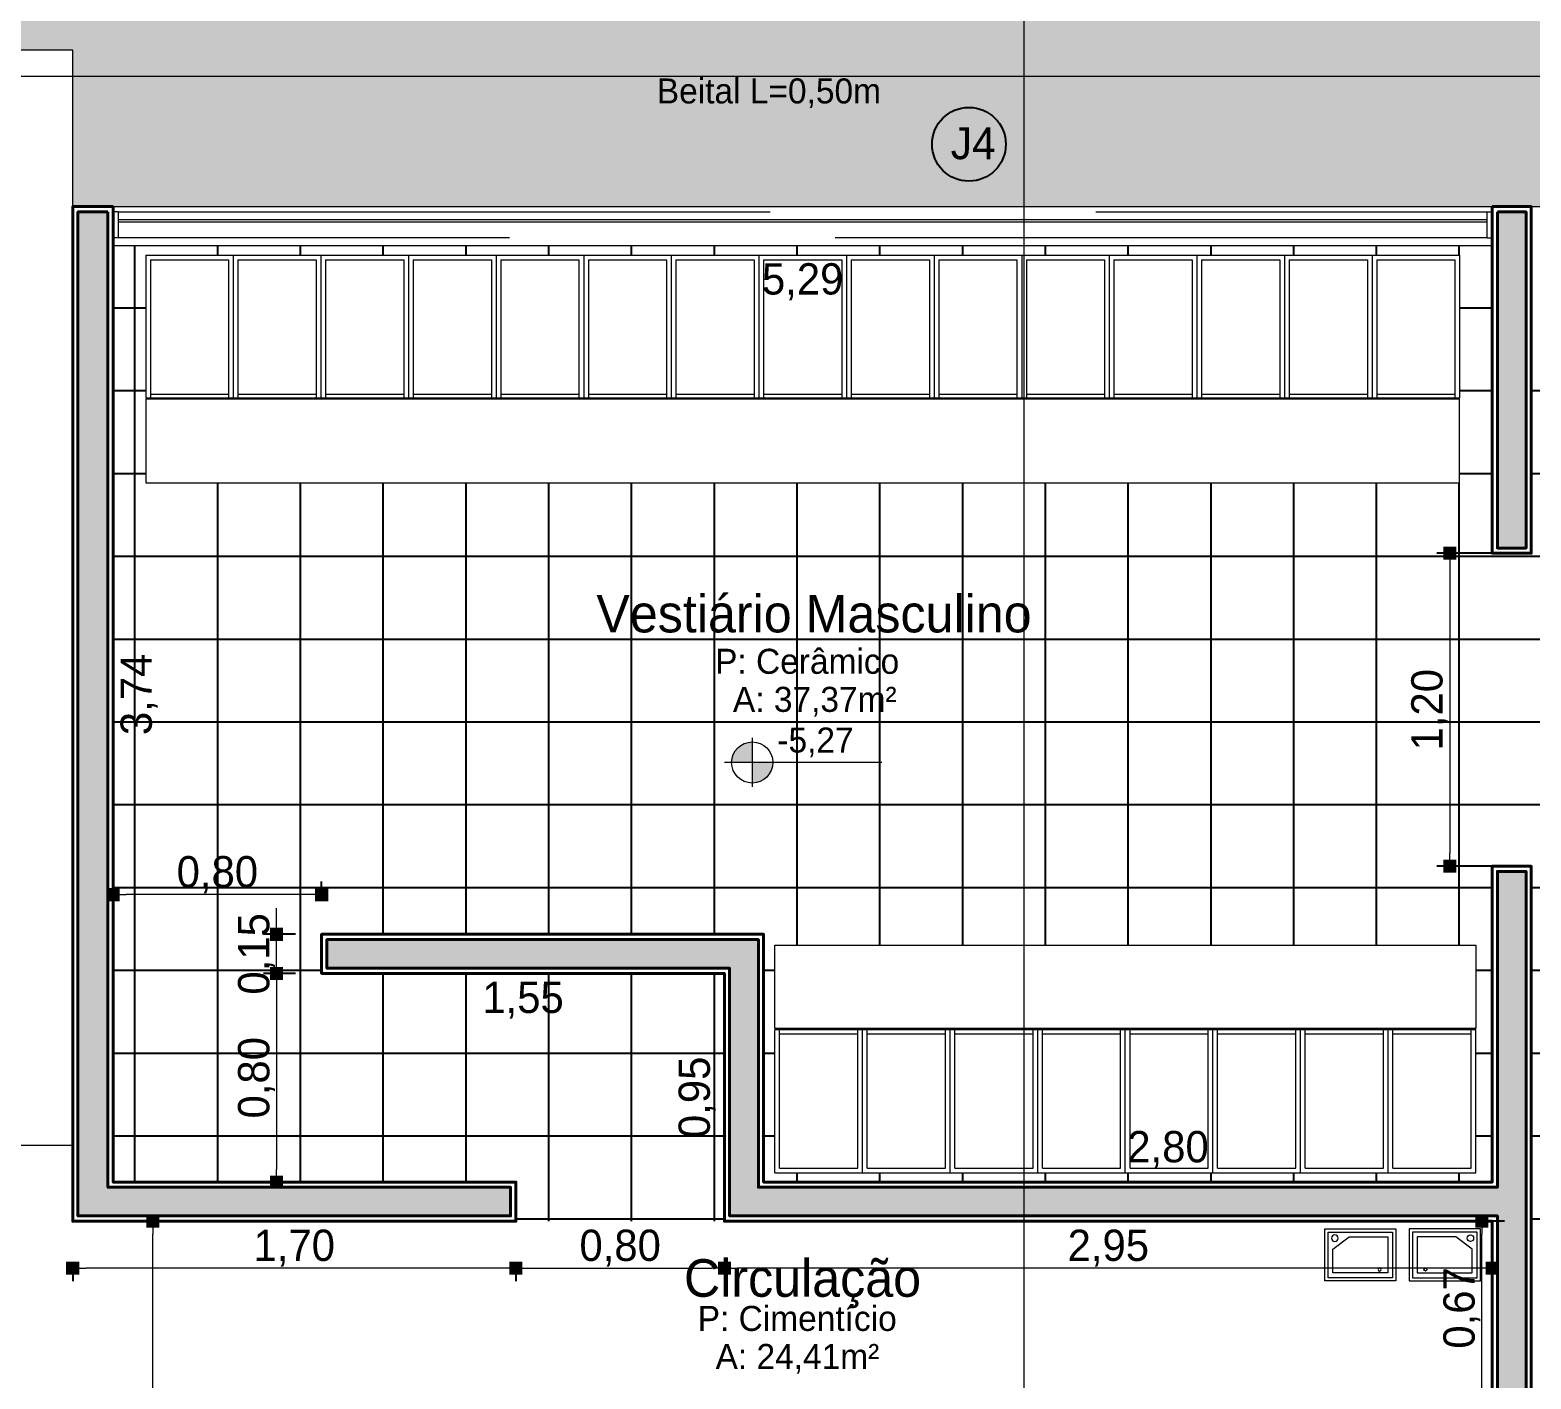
# Model space of a CAD drawing. Header units: millimetres. Extents: x 3006 to 6000, y 1661 to 3774.
# Drawn here: x 3755.55 to 3761.3, y 1880.57 to 1885.75 of the extents above; entities that cross this region are included whole.
import ezdxf

# ---------------------------------------------------------------- set-up
doc = ezdxf.new("R2010")
doc.units = ezdxf.units.MM
doc.header["$LTSCALE"] = 10
doc.linetypes.add('ACAD_ISO03W100', pattern=[30, 12, -18])
doc.linetypes.add('OCULTA', pattern=[0.375, 0.25, -0.125])
for name, color, linetype, lineweight in [('.10', 200, 'Continuous', 9), ('.10 ultra fina', 240, 'Continuous', 5), ('.15', 150, 'Continuous', 15), ('.20', 130, 'Continuous', 20), ('.40', 20, 'Continuous', 40), ('.40 Interno parede', 27, 'Continuous', 40), ('COTAS', 230, 'Continuous', 15), ('MARCAÇÕES', 230, 'Continuous', 15)]:
    doc.layers.add(name, color=color, linetype=linetype, lineweight=lineweight)
doc.layers.add('.20 hachura', color=185, linetype='Continuous')
doc.layers.add('Escrita', color=34, linetype='Continuous')
doc.layers.add('Verde', color=7, linetype='Continuous', true_color=0x136734)
doc.styles.add('Texto Wilian', font='himalaya.ttf')
doc.dimstyles.new('Cota 1-75 Exter WMJ', dxfattribs={"dimtxt": 0.12, "dimasz": 0.05, "dimexe": 0.05, "dimexo": 0.1, "dimgap": 0.002, "dimtad": 1, "dimzin": 1, "dimtxsty": 'Texto Wilian', "dimblk": 'BOXFILLED', "dimcen": 2.5, "dimclrd": 230, "dimclre": 230, "dimclrt": 104, "dimazin": 0, "dimtfac": 1, "dimtix": 1, "dimtmove": 0, "dimatfit": 3, "dimfxl": 0.3, "dimfxlon": 1, "dimlwd": 20, "dimarcsym": 1})
doc.dimstyles.new('Cota 1-75 Interna WMJ', dxfattribs={"dimtxt": 0.12, "dimasz": 0.01, "dimexe": 1.25, "dimexo": 0.625, "dimgap": 0.05, "dimtad": 1, "dimzin": 1, "dimtxsty": 'Texto Wilian', "dimcen": 0, "dimse1": 1, "dimse2": 1, "dimsd1": 1, "dimsd2": 1, "dimclrd": 106, "dimclrt": 104, "dimazin": 0, "dimtfac": 1, "dimtix": 1, "dimtmove": 0, "dimatfit": 3, "dimfxl": 1, "dimlwd": 35, "dimarcsym": 2})

# ---------------------------------------------------------------- blocks, each defined once
blk = doc.blocks.new('ewrwerwer')
at = {"layer": 'Verde', "color": 106, "lineweight": 9}
for p, q in [((3731.6794, 1877.2081), (3732.0154, 1877.2081)), ((3731.6794, 1877.2081), (3731.6794, 1876.6601)), ((3731.6974, 1877.1901), (3731.9974, 1877.1901)), ((3731.6974, 1877.1901), (3731.6974, 1876.6601)), ((3731.9974, 1877.1901), (3731.9974, 1876.6601)), ((3732.0154, 1877.2081), (3732.3514, 1877.2081)), ((3732.0154, 1877.2081), (3732.0154, 1876.6601)), ((3732.0154, 1877.2081), (3732.0154, 1876.6601)), ((3732.0334, 1877.1901), (3732.3334, 1877.1901)), ((3732.0334, 1877.1901), (3732.0334, 1876.6601)), ((3732.3334, 1877.1901), (3732.3334, 1876.6601)), ((3732.3514, 1877.2081), (3732.6874, 1877.2081)), ((3732.3514, 1877.2081), (3732.3514, 1876.6601)), ((3732.3514, 1877.2081), (3732.3514, 1876.6601)), ((3732.3694, 1877.1901), (3732.6694, 1877.1901)), ((3732.3694, 1877.1901), (3732.3694, 1876.6601)), ((3732.6694, 1877.1901), (3732.6694, 1876.6601)), ((3732.6874, 1877.2081), (3733.0234, 1877.2081)), ((3732.6874, 1877.2081), (3732.6874, 1876.6601)), ((3732.6874, 1877.2081), (3732.6874, 1876.6601)), ((3732.7054, 1877.1901), (3733.0054, 1877.1901)), ((3732.7054, 1877.1901), (3732.7054, 1876.6601)), ((3733.0054, 1877.1901), (3733.0054, 1876.6601)), ((3733.0234, 1877.2081), (3733.3594, 1877.2081)), ((3733.0234, 1877.2081), (3733.0234, 1876.6601)), ((3733.0234, 1877.2081), (3733.0234, 1876.6601)), ((3733.0414, 1877.1901), (3733.3414, 1877.1901)), ((3733.0414, 1877.1901), (3733.0414, 1876.6601)), ((3733.3414, 1877.1901), (3733.3414, 1876.6601)), ((3733.3594, 1877.2081), (3733.6954, 1877.2081)), ((3733.3594, 1877.2081), (3733.3594, 1876.6601)), ((3733.3594, 1877.2081), (3733.3594, 1876.6601)), ((3733.3774, 1877.1901), (3733.6774, 1877.1901)), ((3733.3774, 1877.1901), (3733.3774, 1876.6601)), ((3733.6774, 1877.1901), (3733.6774, 1876.6601)), ((3733.6954, 1877.2081), (3734.0314, 1877.2081)), ((3733.6954, 1877.2081), (3733.6954, 1876.6601)), ((3733.6954, 1877.2081), (3733.6954, 1876.6601)), ((3733.7134, 1877.1901), (3734.0134, 1877.1901)), ((3733.7134, 1877.1901), (3733.7134, 1876.6601)), ((3734.0134, 1877.1901), (3734.0134, 1876.6601)), ((3734.0314, 1877.2081), (3734.3674, 1877.2081)), ((3734.0314, 1877.2081), (3734.0314, 1876.6601)), ((3734.0314, 1877.2081), (3734.0314, 1876.6601)), ((3734.0494, 1877.1901), (3734.3494, 1877.1901)), ((3734.0494, 1877.1901), (3734.0494, 1876.6601)), ((3734.3494, 1877.1901), (3734.3494, 1876.6601)), ((3734.3674, 1877.2081), (3734.7034, 1877.2081)), ((3734.3674, 1877.2081), (3734.3674, 1876.6601)), ((3734.3674, 1877.2081), (3734.3674, 1876.6601)), ((3734.3854, 1877.1901), (3734.6854, 1877.1901)), ((3734.3854, 1877.1901), (3734.3854, 1876.6601)), ((3734.6854, 1877.1901), (3734.6854, 1876.6601)), ((3734.7034, 1877.2081), (3735.0394, 1877.2081)), ((3734.7034, 1877.2081), (3734.7034, 1876.6601)), ((3734.7034, 1877.2081), (3734.7034, 1876.6601)), ((3734.7214, 1877.1901), (3735.0214, 1877.1901)), ((3734.7214, 1877.1901), (3734.7214, 1876.6601)), ((3735.0214, 1877.1901), (3735.0214, 1876.6601)), ((3735.0394, 1877.2081), (3735.0394, 1876.6601)), ((3735.0394, 1877.2081), (3735.3754, 1877.2081)), ((3735.0394, 1877.2081), (3735.0394, 1876.6601)), ((3735.0574, 1877.1901), (3735.3574, 1877.1901)), ((3735.0574, 1877.1901), (3735.0574, 1876.6601)), ((3735.3574, 1877.1901), (3735.3574, 1876.6601)), ((3735.3754, 1877.2081), (3735.3754, 1876.6601)), ((3735.3754, 1877.2081), (3735.7114, 1877.2081)), ((3735.3754, 1877.2081), (3735.3754, 1876.6601)), ((3735.3934, 1877.1901), (3735.6934, 1877.1901)), ((3735.3934, 1877.1901), (3735.3934, 1876.6601)), ((3735.6934, 1877.1901), (3735.6934, 1876.6601)), ((3735.7114, 1877.2081), (3735.7114, 1876.6601)), ((3735.7114, 1877.2081), (3736.0474, 1877.2081)), ((3735.7114, 1877.2081), (3735.7114, 1876.6601)), ((3735.7294, 1877.1901), (3736.0294, 1877.1901)), ((3735.7294, 1877.1901), (3735.7294, 1876.6601)), ((3736.0294, 1877.1901), (3736.0294, 1876.6601)), ((3736.0474, 1877.2081), (3736.0474, 1876.6601)), ((3736.0474, 1877.2081), (3736.3834, 1877.2081)), ((3736.0474, 1877.2081), (3736.0474, 1876.6601)), ((3736.0654, 1877.1901), (3736.3654, 1877.1901)), ((3736.0654, 1877.1901), (3736.0654, 1876.6601)), ((3736.3654, 1877.1901), (3736.3654, 1876.6601)), ((3736.3834, 1877.2081), (3736.3834, 1876.6601)), ((3736.3834, 1877.2081), (3736.7194, 1877.2081)), ((3736.3834, 1877.2081), (3736.3834, 1876.6601)), ((3736.4014, 1877.1901), (3736.7014, 1877.1901)), ((3736.4014, 1877.1901), (3736.4014, 1876.6601)), ((3736.7014, 1877.1901), (3736.7014, 1876.6601)), ((3736.7194, 1877.2081), (3736.7194, 1876.6601)), ((3731.6974, 1876.6601), (3731.6794, 1876.6601)), ((3736.7194, 1876.6551), (3731.6794, 1876.6551)), ((3731.6794, 1876.6551), (3731.6794, 1876.3351)), ((3732.0154, 1876.6601), (3731.6974, 1876.6601)), ((3732.0334, 1876.6601), (3732.0154, 1876.6601)), ((3732.3514, 1876.6601), (3732.0334, 1876.6601)), ((3732.3694, 1876.6601), (3732.3514, 1876.6601)), ((3732.6874, 1876.6601), (3732.3694, 1876.6601)), ((3732.7054, 1876.6601), (3732.6874, 1876.6601)), ((3733.0234, 1876.6601), (3732.7054, 1876.6601)), ((3733.0414, 1876.6601), (3733.0234, 1876.6601)), ((3733.3594, 1876.6601), (3733.0414, 1876.6601)), ((3733.3774, 1876.6601), (3733.3594, 1876.6601)), ((3733.6954, 1876.6601), (3733.3774, 1876.6601)), ((3733.7134, 1876.6601), (3733.6954, 1876.6601)), ((3734.0314, 1876.6601), (3733.7134, 1876.6601)), ((3734.0494, 1876.6601), (3734.0314, 1876.6601)), ((3734.3674, 1876.6601), (3734.0494, 1876.6601)), ((3734.3854, 1876.6601), (3734.3674, 1876.6601)), ((3734.7034, 1876.6601), (3734.3854, 1876.6601)), ((3734.7214, 1876.6601), (3734.7034, 1876.6601)), ((3735.0394, 1876.6601), (3734.7214, 1876.6601)), ((3735.0574, 1876.6601), (3735.0394, 1876.6601)), ((3735.3754, 1876.6601), (3735.0574, 1876.6601)), ((3735.3934, 1876.6601), (3735.3754, 1876.6601)), ((3735.7114, 1876.6601), (3735.3934, 1876.6601)), ((3735.7294, 1876.6601), (3735.7114, 1876.6601)), ((3736.0474, 1876.6601), (3735.7294, 1876.6601)), ((3736.0654, 1876.6601), (3736.0474, 1876.6601)), ((3736.3834, 1876.6601), (3736.0654, 1876.6601)), ((3736.4014, 1876.6601), (3736.3834, 1876.6601)), ((3736.7194, 1876.6601), (3736.4014, 1876.6601)), ((3736.7194, 1876.3351), (3736.7194, 1876.6551)), ((3736.7194, 1876.6551), (3736.7194, 1876.6551)), ((3731.6794, 1876.3351), (3736.7194, 1876.3351))]:
    blk.add_line(p, q, dxfattribs=at)
for points in [[(3731.6974, 1876.6751), (3731.9974, 1876.6751)], [(3732.0334, 1876.6751), (3732.3334, 1876.6751)], [(3732.3694, 1876.6751), (3732.6694, 1876.6751)], [(3732.7054, 1876.6751), (3733.0054, 1876.6751)], [(3733.0414, 1876.6751), (3733.3414, 1876.6751)], [(3733.3774, 1876.6751), (3733.6774, 1876.6751)], [(3733.7134, 1876.6751), (3734.0134, 1876.6751)], [(3734.0494, 1876.6751), (3734.3494, 1876.6751)], [(3734.3854, 1876.6751), (3734.6854, 1876.6751)], [(3734.7214, 1876.6751), (3735.0214, 1876.6751)], [(3735.0574, 1876.6751), (3735.3574, 1876.6751)], [(3735.3934, 1876.6751), (3735.6934, 1876.6751)], [(3735.7294, 1876.6751), (3736.0294, 1876.6751)], [(3736.0654, 1876.6751), (3736.3654, 1876.6751)], [(3736.4014, 1876.6751), (3736.7014, 1876.6751)]]:
    blk.add_lwpolyline(points, dxfattribs=at)
blk = doc.blocks.new('fdfgsdfg')
at = {"layer": 'Verde', "color": 106, "lineweight": 9}
for p, q in [((3735.5152, 1883.2346), (3735.5152, 1883.5546)), ((3735.5152, 1883.5546), (3738.2032, 1883.5546)), ((3738.2032, 1883.5546), (3738.2032, 1883.2346)), ((3738.2032, 1883.2346), (3735.5152, 1883.2346)), ((3735.5332, 1883.2296), (3735.5152, 1883.2296)), ((3735.5152, 1882.6816), (3735.5152, 1883.2296)), ((3735.8512, 1883.2296), (3735.5332, 1883.2296)), ((3735.5332, 1882.6996), (3735.5332, 1883.2296)), ((3735.8332, 1882.6996), (3735.8332, 1883.2296)), ((3735.8692, 1883.2296), (3735.8512, 1883.2296)), ((3735.8512, 1882.6816), (3735.8512, 1883.2296)), ((3735.8512, 1882.6816), (3735.8512, 1883.2296)), ((3736.1872, 1883.2296), (3735.8692, 1883.2296)), ((3735.8692, 1882.6996), (3735.8692, 1883.2296)), ((3736.1692, 1882.6996), (3736.1692, 1883.2296)), ((3736.2052, 1883.2296), (3736.1872, 1883.2296)), ((3736.1872, 1882.6816), (3736.1872, 1883.2296)), ((3736.1872, 1882.6816), (3736.1872, 1883.2296)), ((3736.5232, 1883.2296), (3736.2052, 1883.2296)), ((3736.2052, 1882.6996), (3736.2052, 1883.2296)), ((3736.5052, 1882.6996), (3736.5052, 1883.2296)), ((3736.5232, 1882.6816), (3736.5232, 1883.2296)), ((3736.5412, 1883.2296), (3736.5232, 1883.2296)), ((3736.5232, 1882.6816), (3736.5232, 1883.2296)), ((3736.8592, 1883.2296), (3736.5412, 1883.2296)), ((3736.5412, 1882.6996), (3736.5412, 1883.2296)), ((3736.8412, 1882.6996), (3736.8412, 1883.2296)), ((3736.8592, 1882.6816), (3736.8592, 1883.2296)), ((3736.8772, 1883.2296), (3736.8592, 1883.2296)), ((3736.8592, 1882.6816), (3736.8592, 1883.2296)), ((3737.1952, 1883.2296), (3736.8772, 1883.2296)), ((3736.8772, 1882.6996), (3736.8772, 1883.2296)), ((3737.1772, 1882.6996), (3737.1772, 1883.2296)), ((3737.1952, 1882.6816), (3737.1952, 1883.2296)), ((3737.2132, 1883.2296), (3737.1952, 1883.2296)), ((3737.1952, 1882.6816), (3737.1952, 1883.2296)), ((3737.5312, 1883.2296), (3737.2132, 1883.2296)), ((3737.2132, 1882.6996), (3737.2132, 1883.2296)), ((3737.5132, 1882.6996), (3737.5132, 1883.2296)), ((3737.5312, 1882.6816), (3737.5312, 1883.2296)), ((3737.5492, 1883.2296), (3737.5312, 1883.2296)), ((3737.5312, 1882.6816), (3737.5312, 1883.2296)), ((3737.8672, 1883.2296), (3737.5492, 1883.2296)), ((3737.5492, 1882.6996), (3737.5492, 1883.2296)), ((3737.8492, 1882.6996), (3737.8492, 1883.2296)), ((3737.8672, 1882.6816), (3737.8672, 1883.2296)), ((3737.8852, 1883.2296), (3737.8672, 1883.2296)), ((3737.8672, 1882.6816), (3737.8672, 1883.2296)), ((3738.2032, 1883.2296), (3737.8852, 1883.2296)), ((3737.8852, 1882.6996), (3737.8852, 1883.2296)), ((3738.1852, 1882.6996), (3738.1852, 1883.2296)), ((3738.2032, 1883.2346), (3738.2032, 1883.2346)), ((3738.2032, 1882.6816), (3738.2032, 1883.2296)), ((3735.5332, 1882.6996), (3735.8332, 1882.6996)), ((3735.8692, 1882.6996), (3736.1692, 1882.6996)), ((3736.2052, 1882.6996), (3736.5052, 1882.6996)), ((3736.5412, 1882.6996), (3736.8412, 1882.6996)), ((3736.8772, 1882.6996), (3737.1772, 1882.6996)), ((3737.2132, 1882.6996), (3737.5132, 1882.6996)), ((3737.5492, 1882.6996), (3737.8492, 1882.6996)), ((3737.8852, 1882.6996), (3738.1852, 1882.6996)), ((3735.5152, 1882.6816), (3735.8512, 1882.6816)), ((3735.8512, 1882.6816), (3736.1872, 1882.6816)), ((3736.1872, 1882.6816), (3736.5232, 1882.6816)), ((3736.5232, 1882.6816), (3736.8592, 1882.6816)), ((3736.8592, 1882.6816), (3737.1952, 1882.6816)), ((3737.1952, 1882.6816), (3737.5312, 1882.6816)), ((3737.5312, 1882.6816), (3737.8672, 1882.6816)), ((3737.8672, 1882.6816), (3738.2032, 1882.6816))]:
    blk.add_line(p, q, dxfattribs=at)
for points in [[(3735.5332, 1883.2146), (3735.8332, 1883.2146)], [(3735.8692, 1883.2146), (3736.1692, 1883.2146)], [(3736.2052, 1883.2146), (3736.5052, 1883.2146)], [(3736.5412, 1883.2146), (3736.8412, 1883.2146)], [(3736.8772, 1883.2146), (3737.1772, 1883.2146)], [(3737.2132, 1883.2146), (3737.5132, 1883.2146)], [(3737.5492, 1883.2146), (3737.8492, 1883.2146)], [(3737.8852, 1883.2146), (3738.1852, 1883.2146)]]:
    blk.add_lwpolyline(points, dxfattribs=at)
blk = doc.blocks.new('werwerwerwre')
at = {"layer": 'Verde', "color": 106, "lineweight": 9}
for points in [[(3726.261, 1881.1215), (3725.988, 1881.1215), (3725.988, 1880.9216), (3726.261, 1880.9216)], [(3726.2483, 1881.1088), (3726.0006, 1881.1088), (3726.0006, 1880.9342), (3726.2483, 1880.9342)], [(3726.23, 1881.0442), (3726.1667, 1881.0905), (3726.0189, 1881.0905), (3726.0189, 1880.9525), (3726.23, 1880.9525)]]:
    blk.add_lwpolyline(points, close=True, dxfattribs=at)
for centre, radius in [((3726.2226, 1881.0857), 0.0126), ((3726.0503, 1880.9656), 0.00589)]:
    blk.add_circle(centre, radius, dxfattribs=at)
blk = doc.blocks.new('*D181')
at = {"layer": 'Defpoints', "color": 0, "transparency": 16777216}
for p in [(3758.5142, 1881.328), (3761.3092, 1881.328), (3761.3092, 1881.328)]:
    blk.add_point(p, dxfattribs=at)
at = {"layer": 'COTAS', "color": 104, "transparency": 16777216, "insert": (3759.9117, 1881.4527), "char_height": 0.12, "attachment_point": 5, "style": 'Texto Wilian'}
blk.add_mtext('2,80', dxfattribs=at)
blk = doc.blocks.new('*D182')
at = {"layer": 'Defpoints', "color": 0, "transparency": 16777216}
for p in [(3755.8653, 1884.918), (3761.1553, 1884.9231), (3755.8653, 1884.6552)]:
    blk.add_point(p, dxfattribs=at)
at = {"layer": 'COTAS', "color": 104, "transparency": 16777216, "insert": (3758.5103, 1884.78), "char_height": 0.12, "attachment_point": 5, "style": 'Texto Wilian'}
blk.add_mtext('5,29', dxfattribs=at)
blk = doc.blocks.new('*D183')
at = {"layer": 'Defpoints', "color": 0, "transparency": 16777216}
for p in [(3755.8653, 1885.068), (3755.8653, 1881.328), (3756.0897, 1881.328)]:
    blk.add_point(p, dxfattribs=at)
at = {"layer": 'COTAS', "color": 104, "transparency": 16777216, "insert": (3755.965, 1883.198), "char_height": 0.12, "attachment_point": 5, "rotation": 90, "style": 'Texto Wilian'}
blk.add_mtext('3,74', dxfattribs=at)
blk = doc.blocks.new('*D221')
at = {"layer": 'Defpoints', "color": 0, "transparency": 16777216}
for p in [(3756.6653, 1882.128), (3758.2103, 1882.128), (3756.6653, 1881.9005)]:
    blk.add_point(p, dxfattribs=at)
at = {"layer": 'COTAS', "color": 104, "transparency": 16777216, "insert": (3757.4378, 1882.0252), "char_height": 0.12, "attachment_point": 5, "style": 'Texto Wilian'}
blk.add_mtext('1,55', dxfattribs=at)
blk = doc.blocks.new('*D222')
at = {"layer": 'Defpoints', "color": 0, "transparency": 16777216}
for p in [(3758.2103, 1882.128), (3758.2303, 1882.128), (3758.2103, 1881.178)]:
    blk.add_point(p, dxfattribs=at)
at = {"layer": 'COTAS', "color": 104, "transparency": 16777216, "insert": (3758.1056, 1881.653), "char_height": 0.12, "attachment_point": 5, "rotation": 90, "style": 'Texto Wilian'}
blk.add_mtext('0,95', dxfattribs=at)
blk = doc.blocks.new('_BoxFilled')
at = {"color": 0, "linetype": 'ByBlock', "lineweight": -2}
blk.add_line((-0.5, 0), (-1, 0), dxfattribs=at)
at = {"color": 0, "linetype": 'ByBlock'}
blk.add_solid([(-0.5, 0.5), (0.5, 0.5), (-0.5, -0.5), (0.5, -0.5)], dxfattribs=at)
blk = doc.blocks.new('*D305')
at = {"layer": 'COTAS', "color": 230, "lineweight": -2, "transparency": 16777216}
for p, q in [((3717.9963, 1887.1404), (3717.9963, 1887.4904)), ((3773.2383, 1887.1404), (3773.2383, 1887.4904))]:
    blk.add_line(p, q, dxfattribs=at)
at = {"layer": 'COTAS', "color": 230, "linetype": 'Continuous', "lineweight": 20, "transparency": 16777216}
blk.add_line((3773.1883, 1887.4404), (3718.0463, 1887.4404), dxfattribs=at)
at = {"layer": 'Defpoints', "color": 0, "transparency": 16777216}
for p in [(3717.9963, 1887.4404), (3717.9963, 1876.9275), (3773.2383, 1876.9275)]:
    blk.add_point(p, dxfattribs=at)
at = {"layer": 'COTAS', "color": 230, "lineweight": 20, "transparency": 16777216, "xscale": 0.05, "yscale": 0.05, "zscale": 0.05, "rotation": 180}
blk.add_blockref('_BoxFilled', (3717.9963, 1887.4404), dxfattribs=at)
at = {"layer": 'COTAS', "color": 230, "lineweight": 20, "transparency": 16777216, "xscale": 0.05, "yscale": 0.05, "zscale": 0.05}
blk.add_blockref('_BoxFilled', (3773.2383, 1887.4404), dxfattribs=at)
at = {"layer": 'COTAS', "color": 104, "transparency": 16777216, "insert": (3745.6173, 1887.5171), "char_height": 0.12, "attachment_point": 5, "style": 'Texto Wilian'}
blk.add_mtext('55,24', dxfattribs=at)
blk = doc.blocks.new('*D336')
at = {"layer": 'COTAS', "color": 230, "lineweight": -2, "transparency": 16777216}
for p, q in [((3761.2026, 1881.178), (3761.0657, 1881.178)), ((3761.2026, 1880.513), (3761.0657, 1880.513))]:
    blk.add_line(p, q, dxfattribs=at)
at = {"layer": 'COTAS', "color": 230, "linetype": 'Continuous', "lineweight": 20, "transparency": 16777216}
blk.add_line((3761.1157, 1880.563), (3761.1157, 1881.128), dxfattribs=at)
at = {"layer": 'Defpoints', "color": 0, "transparency": 16777216}
for p in [(3761.1157, 1881.178), (3761.3026, 1881.178), (3761.3026, 1880.513)]:
    blk.add_point(p, dxfattribs=at)
at = {"layer": 'COTAS', "color": 230, "lineweight": 20, "transparency": 16777216, "xscale": 0.05, "yscale": 0.05, "zscale": 0.05}
for p, rotation in [((3761.1157, 1881.178), 90), ((3761.1157, 1880.513), 270)]:
    blk.add_blockref('_BoxFilled', p, dxfattribs=dict(at, rotation=rotation))
at = {"layer": 'COTAS', "color": 104, "transparency": 16777216, "insert": (3761.039, 1880.8455), "char_height": 0.12, "attachment_point": 5, "rotation": 90, "style": 'Texto Wilian'}
blk.add_mtext('0,67', dxfattribs=at)
blk = doc.blocks.new('*D342')
at = {"layer": 'COTAS', "color": 230, "lineweight": -2, "transparency": 16777216}
for p, q in [((3758.2103, 1881.0129), (3758.2103, 1880.9477)), ((3761.1553, 1881.0129), (3761.1553, 1880.9477))]:
    blk.add_line(p, q, dxfattribs=at)
at = {"layer": 'COTAS', "color": 230, "linetype": 'Continuous', "lineweight": 20, "transparency": 16777216}
blk.add_line((3761.1053, 1880.9977), (3758.2603, 1880.9977), dxfattribs=at)
at = {"layer": 'Defpoints', "color": 0, "transparency": 16777216}
for p in [(3758.2103, 1881.1129), (3761.1553, 1881.1129), (3758.2103, 1880.9977)]:
    blk.add_point(p, dxfattribs=at)
at = {"layer": 'COTAS', "color": 230, "lineweight": 20, "transparency": 16777216, "xscale": 0.05, "yscale": 0.05, "zscale": 0.05, "rotation": 180}
blk.add_blockref('_BoxFilled', (3758.2103, 1880.9977), dxfattribs=at)
at = {"layer": 'COTAS', "color": 230, "lineweight": 20, "transparency": 16777216, "xscale": 0.05, "yscale": 0.05, "zscale": 0.05}
blk.add_blockref('_BoxFilled', (3761.1553, 1880.9977), dxfattribs=at)
at = {"layer": 'COTAS', "color": 104, "transparency": 16777216, "insert": (3759.6828, 1881.0745), "char_height": 0.12, "attachment_point": 5, "style": 'Texto Wilian'}
blk.add_mtext('2,95', dxfattribs=at)
blk = doc.blocks.new('*D343')
at = {"layer": 'COTAS', "color": 230, "lineweight": -2, "transparency": 16777216}
for p, q in [((3757.4103, 1881.0129), (3757.4103, 1880.9477)), ((3758.2103, 1881.0129), (3758.2103, 1880.9477))]:
    blk.add_line(p, q, dxfattribs=at)
at = {"layer": 'COTAS', "color": 230, "linetype": 'Continuous', "lineweight": 20, "transparency": 16777216}
blk.add_line((3757.4603, 1880.9977), (3758.1603, 1880.9977), dxfattribs=at)
at = {"layer": 'Defpoints', "color": 0, "transparency": 16777216}
for p in [(3757.4103, 1881.1129), (3758.2103, 1881.1129), (3758.2103, 1880.9977)]:
    blk.add_point(p, dxfattribs=at)
at = {"layer": 'COTAS', "color": 230, "lineweight": 20, "transparency": 16777216, "xscale": 0.05, "yscale": 0.05, "zscale": 0.05, "rotation": 180}
blk.add_blockref('_BoxFilled', (3757.4103, 1880.9977), dxfattribs=at)
at = {"layer": 'COTAS', "color": 230, "lineweight": 20, "transparency": 16777216, "xscale": 0.05, "yscale": 0.05, "zscale": 0.05}
blk.add_blockref('_BoxFilled', (3758.2103, 1880.9977), dxfattribs=at)
at = {"layer": 'COTAS', "color": 104, "transparency": 16777216, "insert": (3757.8103, 1881.0745), "char_height": 0.12, "attachment_point": 5, "style": 'Texto Wilian'}
blk.add_mtext('0,80', dxfattribs=at)
blk = doc.blocks.new('*D344')
at = {"layer": 'COTAS', "color": 230, "lineweight": -2, "transparency": 16777216}
for p, q in [((3755.7103, 1881.0129), (3755.7103, 1880.9477)), ((3757.4103, 1881.0129), (3757.4103, 1880.9477))]:
    blk.add_line(p, q, dxfattribs=at)
at = {"layer": 'COTAS', "color": 230, "linetype": 'Continuous', "lineweight": 20, "transparency": 16777216}
blk.add_line((3757.3603, 1880.9977), (3755.7603, 1880.9977), dxfattribs=at)
at = {"layer": 'Defpoints', "color": 0, "transparency": 16777216}
for p in [(3755.7103, 1881.1129), (3757.4103, 1881.1129), (3755.7103, 1880.9977)]:
    blk.add_point(p, dxfattribs=at)
at = {"layer": 'COTAS', "color": 230, "lineweight": 20, "transparency": 16777216, "xscale": 0.05, "yscale": 0.05, "zscale": 0.05, "rotation": 180}
blk.add_blockref('_BoxFilled', (3755.7103, 1880.9977), dxfattribs=at)
at = {"layer": 'COTAS', "color": 230, "lineweight": 20, "transparency": 16777216, "xscale": 0.05, "yscale": 0.05, "zscale": 0.05}
blk.add_blockref('_BoxFilled', (3757.4103, 1880.9977), dxfattribs=at)
at = {"layer": 'COTAS', "color": 104, "transparency": 16777216, "insert": (3756.5603, 1881.0745), "char_height": 0.12, "attachment_point": 5, "style": 'Texto Wilian'}
blk.add_mtext('1,70', dxfattribs=at)
blk = doc.blocks.new('*D345')
at = {"layer": 'COTAS', "color": 230, "lineweight": -2, "transparency": 16777216}
for p, q in [((3755.8103, 1881.178), (3756.0677, 1881.178)), ((3755.8103, 1879.313), (3756.0677, 1879.313))]:
    blk.add_line(p, q, dxfattribs=at)
at = {"layer": 'COTAS', "color": 230, "linetype": 'Continuous', "lineweight": 20, "transparency": 16777216}
blk.add_line((3756.0177, 1879.363), (3756.0177, 1881.128), dxfattribs=at)
at = {"layer": 'Defpoints', "color": 0, "transparency": 16777216}
for p in [(3755.7103, 1881.178), (3756.0177, 1881.178), (3755.7103, 1879.313)]:
    blk.add_point(p, dxfattribs=at)
at = {"layer": 'COTAS', "color": 230, "lineweight": 20, "transparency": 16777216, "xscale": 0.05, "yscale": 0.05, "zscale": 0.05}
for p, rotation in [((3756.0177, 1881.178), 90), ((3756.0177, 1879.313), 270)]:
    blk.add_blockref('_BoxFilled', p, dxfattribs=dict(at, rotation=rotation))
at = {"layer": 'COTAS', "color": 104, "transparency": 16777216, "insert": (3755.941, 1880.2455), "char_height": 0.12, "attachment_point": 5, "rotation": 90, "style": 'Texto Wilian'}
blk.add_mtext('1,87', dxfattribs=at)
blk = doc.blocks.new('*D353')
at = {"layer": 'COTAS', "color": 230, "lineweight": -2, "transparency": 16777216}
for p, q in [((3761.2053, 1883.7392), (3760.9426, 1883.7392)), ((3761.2053, 1882.5392), (3760.9426, 1882.5392))]:
    blk.add_line(p, q, dxfattribs=at)
at = {"layer": 'COTAS', "color": 230, "linetype": 'Continuous', "lineweight": 20, "transparency": 16777216}
blk.add_line((3760.9926, 1883.6892), (3760.9926, 1882.5892), dxfattribs=at)
at = {"layer": 'Defpoints', "color": 0, "transparency": 16777216}
for p in [(3761.3053, 1883.7392), (3760.9926, 1882.5392), (3761.3053, 1882.5392)]:
    blk.add_point(p, dxfattribs=at)
at = {"layer": 'COTAS', "color": 230, "lineweight": 20, "transparency": 16777216, "xscale": 0.05, "yscale": 0.05, "zscale": 0.05}
for p, rotation in [((3760.9926, 1883.7392), 90), ((3760.9926, 1882.5392), 270)]:
    blk.add_blockref('_BoxFilled', p, dxfattribs=dict(at, rotation=rotation))
at = {"layer": 'COTAS', "color": 104, "transparency": 16777216, "insert": (3760.9158, 1883.1392), "char_height": 0.12, "attachment_point": 5, "rotation": 90, "style": 'Texto Wilian'}
blk.add_mtext('1,20', dxfattribs=at)
blk = doc.blocks.new('*D354')
at = {"layer": 'COTAS', "color": 230, "lineweight": -2, "transparency": 16777216}
for p, q in [((3756.5653, 1882.128), (3756.4425, 1882.128)), ((3756.5653, 1881.328), (3756.4425, 1881.328))]:
    blk.add_line(p, q, dxfattribs=at)
at = {"layer": 'COTAS', "color": 230, "linetype": 'Continuous', "lineweight": 20, "transparency": 16777216}
blk.add_line((3756.4925, 1882.078), (3756.4925, 1881.378), dxfattribs=at)
at = {"layer": 'Defpoints', "color": 0, "transparency": 16777216}
for p in [(3756.6653, 1882.128), (3756.4925, 1881.328), (3756.6653, 1881.328)]:
    blk.add_point(p, dxfattribs=at)
at = {"layer": 'COTAS', "color": 230, "lineweight": 20, "transparency": 16777216, "xscale": 0.05, "yscale": 0.05, "zscale": 0.05}
for p, rotation in [((3756.4925, 1882.128), 90), ((3756.4925, 1881.328), 270)]:
    blk.add_blockref('_BoxFilled', p, dxfattribs=dict(at, rotation=rotation))
at = {"layer": 'COTAS', "color": 104, "transparency": 16777216, "insert": (3756.4157, 1881.728), "char_height": 0.12, "attachment_point": 5, "rotation": 90, "style": 'Texto Wilian'}
blk.add_mtext('0,80', dxfattribs=at)
blk = doc.blocks.new('*D355')
at = {"layer": 'COTAS', "color": 230, "linetype": 'Continuous', "lineweight": 20, "transparency": 16777216}
for p, q in [((3756.4925, 1882.328), (3756.4925, 1882.378)), ((3756.4925, 1882.128), (3756.4925, 1882.278)), ((3756.4925, 1882.078), (3756.4925, 1882.028))]:
    blk.add_line(p, q, dxfattribs=at)
at = {"layer": 'COTAS', "color": 230, "lineweight": -2, "transparency": 16777216}
for p, q in [((3756.5653, 1882.278), (3756.4425, 1882.278)), ((3756.5653, 1882.128), (3756.4425, 1882.128))]:
    blk.add_line(p, q, dxfattribs=at)
at = {"layer": 'Defpoints', "color": 0, "transparency": 16777216}
for p in [(3756.4925, 1882.278), (3756.6653, 1882.278), (3756.6653, 1882.128)]:
    blk.add_point(p, dxfattribs=at)
at = {"layer": 'COTAS', "color": 230, "lineweight": 20, "transparency": 16777216, "xscale": 0.05, "yscale": 0.05, "zscale": 0.05}
for p, rotation in [((3756.4925, 1882.278), 270), ((3756.4925, 1882.128), 90)]:
    blk.add_blockref('_BoxFilled', p, dxfattribs=dict(at, rotation=rotation))
at = {"layer": 'COTAS', "color": 104, "transparency": 16777216, "insert": (3756.4157, 1882.203), "char_height": 0.12, "attachment_point": 5, "rotation": 90, "style": 'Texto Wilian'}
blk.add_mtext('0,15', dxfattribs=at)
blk = doc.blocks.new('*D356')
at = {"layer": 'COTAS', "color": 230, "lineweight": -2, "transparency": 16777216}
for p, q in [((3755.8653, 1882.4301), (3755.8653, 1882.4801)), ((3756.6653, 1882.4301), (3756.6653, 1882.4801))]:
    blk.add_line(p, q, dxfattribs=at)
at = {"layer": 'COTAS', "color": 230, "linetype": 'Continuous', "lineweight": 20, "transparency": 16777216}
blk.add_line((3756.6153, 1882.4301), (3755.9153, 1882.4301), dxfattribs=at)
at = {"layer": 'Defpoints', "color": 0, "transparency": 16777216}
for p in [(3755.8653, 1882.4301), (3755.8653, 1882.4301), (3756.6653, 1882.4301)]:
    blk.add_point(p, dxfattribs=at)
at = {"layer": 'COTAS', "color": 230, "lineweight": 20, "transparency": 16777216, "xscale": 0.05, "yscale": 0.05, "zscale": 0.05, "rotation": 180}
blk.add_blockref('_BoxFilled', (3755.8653, 1882.4301), dxfattribs=at)
at = {"layer": 'COTAS', "color": 230, "lineweight": 20, "transparency": 16777216, "xscale": 0.05, "yscale": 0.05, "zscale": 0.05}
blk.add_blockref('_BoxFilled', (3756.6653, 1882.4301), dxfattribs=at)
at = {"layer": 'COTAS', "color": 104, "transparency": 16777216, "insert": (3756.2653, 1882.5068), "char_height": 0.12, "attachment_point": 5, "style": 'Texto Wilian'}
blk.add_mtext('0,80', dxfattribs=at)

msp = doc.modelspace()

# ---------------------------------------------------------------- hatches: boundary and pattern name
at = {"layer": '.20 hachura'}
h = msp.add_hatch(dxfattribs=at)
h.set_pattern_fill('AR-HBONE', color=185, scale=0.001)
edge = h.paths.add_edge_path()
edge.add_line((3773.0883, 1869.683), (3771.5066, 1869.683))
edge.add_arc((3758.223, 1873.9584), 13.9547, 329.12833, 342.15899, ccw=False)
edge.add_line((3770.2006, 1866.798), (3770.2006, 1865.298))
edge.add_line((3770.2006, 1865.298), (3767.1053, 1865.298))
edge.add_line((3767.1053, 1865.298), (3767.1053, 1860.058))
edge.add_line((3767.1053, 1860.058), (3755.7103, 1860.058))
edge.add_line((3755.7103, 1860.058), (3755.7103, 1859.458))
edge.add_line((3755.7103, 1859.458), (3754.2103, 1859.458))
edge.add_line((3754.2103, 1859.458), (3754.2103, 1860.058))
edge.add_line((3754.2103, 1860.058), (3752.1383, 1860.058))
edge.add_line((3752.1383, 1860.058), (3752.1383, 1859.458))
edge.add_line((3752.1383, 1859.458), (3750.1383, 1859.458))
edge.add_line((3750.1383, 1859.458), (3750.1383, 1860.058))
edge.add_line((3750.1383, 1860.058), (3727.4333, 1860.058))
edge.add_line((3727.4333, 1860.058), (3727.4433, 1859.058))
edge.add_line((3727.4433, 1859.058), (3720.1883, 1859.058))
edge.add_line((3720.1883, 1859.058), (3720.1883, 1860.058))
edge.add_line((3720.1883, 1860.058), (3717.9963, 1860.058))
edge.add_line((3717.9963, 1860.058), (3717.9963, 1872.563))
edge.add_line((3717.9963, 1872.563), (3715.9963, 1872.5389))
edge.add_line((3715.9963, 1872.5389), (3715.9963, 1858.058))
edge.add_line((3715.9963, 1858.058), (3769.1053, 1858.058))
edge.add_line((3769.1053, 1858.058), (3769.1053, 1860.4811))
edge.add_arc((3761.3053, 1872.563), 14.3809, 302.84623, 374.33722)
edge.add_arc((3761.3053, 1872.563), 14.3809, 14.33722, 57.15377)
edge.add_line((3769.1053, 1884.6448), (3769.1053, 1887.068))
edge.add_line((3769.1053, 1887.068), (3715.9963, 1887.068))
edge.add_line((3715.9963, 1887.068), (3715.9963, 1872.5394))
edge.add_line((3715.9963, 1872.5394), (3717.9963, 1872.563))
edge.add_line((3717.9963, 1872.563), (3717.9963, 1885.068))
edge.add_line((3717.9963, 1885.068), (3720.1883, 1885.068))
edge.add_line((3720.1883, 1885.068), (3720.1883, 1886.068))
edge.add_line((3720.1883, 1886.068), (3728.6383, 1886.068))
edge.add_line((3728.6383, 1886.068), (3728.6383, 1885.068))
edge.add_line((3728.6383, 1885.068), (3750.1383, 1885.068))
edge.add_line((3750.1383, 1885.068), (3750.1383, 1885.668))
edge.add_line((3750.1383, 1885.668), (3752.1383, 1885.668))
edge.add_line((3752.1383, 1885.668), (3752.1383, 1885.068))
edge.add_line((3752.1383, 1885.068), (3754.2103, 1885.068))
edge.add_line((3754.2103, 1885.068), (3754.2103, 1885.668))
edge.add_line((3754.2103, 1885.668), (3755.7103, 1885.668))
edge.add_line((3755.7103, 1885.668), (3755.7103, 1885.068))
edge.add_line((3755.7103, 1885.068), (3767.1053, 1885.068))
edge.add_line((3767.1053, 1885.068), (3767.1053, 1879.828))
edge.add_line((3767.1053, 1879.828), (3770.2006, 1879.828))
edge.add_line((3770.2006, 1879.828), (3770.2006, 1878.328))
edge.add_arc((3758.5419, 1871.3119), 13.6069, 17.67373, 31.03894, ccw=False)
edge.add_line((3771.5066, 1875.443), (3773.0883, 1875.443))
edge.add_line((3773.0883, 1875.443), (3773.0883, 1875.863))
edge.add_line((3773.0883, 1875.863), (3773.2383, 1875.863))
edge.add_line((3773.2383, 1875.863), (3773.2383, 1869.263))
edge.add_line((3773.2383, 1869.263), (3773.0883, 1869.263))
edge.add_line((3773.0883, 1869.263), (3773.0883, 1869.683))
h = msp.add_hatch(color=185, dxfattribs=at)
h.dxf.hatch_style = 1
h.paths.add_polyline_path([(3754.1903, 1884.658), (3754.0513, 1884.658), (3754.0513, 1881.198), (3754.1903, 1881.198)])
h.paths.add_polyline_path([(3761.2853, 1864.593), (3761.1753, 1864.593), (3761.1753, 1863.928), (3758.2303, 1863.928), (3758.2303, 1862.978), (3756.6853, 1862.978), (3756.6853, 1862.868), (3758.3403, 1862.868), (3758.3403, 1863.818), (3761.1753, 1863.818), (3761.1753, 1862.6067), (3761.2853, 1862.6067)])
h.paths.add_polyline_path([(3754.1903, 1860.468), (3754.0513, 1860.468), (3754.0513, 1863.928), (3754.1903, 1863.928)])
h.paths.add_polyline_path([(3766.9753, 1860.078), (3766.9753, 1865.278), (3767.0853, 1865.278), (3767.0853, 1860.078)])
h.paths.add_polyline_path([(3762.8253, 1865.278), (3762.9353, 1865.278), (3762.9353, 1863.818), (3762.8253, 1863.818)])
h.paths.add_polyline_path([(3762.8253, 1860.078), (3762.9353, 1860.078), (3762.9353, 1861.538), (3762.8253, 1861.538)])
h.paths.add_polyline_path([(3755.8453, 1860.078), (3755.8453, 1863.818), (3757.3903, 1863.818), (3757.3903, 1863.928), (3755.7303, 1863.928), (3755.7303, 1860.078)])
h.paths.add_polyline_path([(3761.2853, 1880.533), (3761.1753, 1880.533), (3761.1753, 1881.198), (3758.2303, 1881.198), (3758.2303, 1882.148), (3756.6853, 1882.148), (3756.6853, 1882.258), (3758.3403, 1882.258), (3758.3403, 1881.308), (3761.1753, 1881.308), (3761.1753, 1882.5192), (3761.2853, 1882.5192)])
h.paths.add_polyline_path([(3766.9753, 1885.048), (3766.9753, 1879.848), (3767.0853, 1879.848), (3767.0853, 1885.048)])
h.paths.add_polyline_path([(3762.8253, 1879.848), (3762.9353, 1879.848), (3762.9353, 1881.308), (3762.8253, 1881.308)])
h.paths.add_polyline_path([(3762.8253, 1885.048), (3762.9353, 1885.048), (3762.9353, 1883.588), (3762.8253, 1883.588)])
h.paths.add_polyline_path([(3755.8453, 1885.048), (3755.8453, 1881.308), (3757.3903, 1881.308), (3757.3903, 1881.198), (3755.7303, 1881.198), (3755.7303, 1885.048)])
h.paths.add_polyline_path([(3761.1753, 1860.078), (3761.1753, 1861.3667), (3761.2853, 1861.3667), (3761.2853, 1860.078)])
h.paths.add_polyline_path([(3761.1753, 1885.048), (3761.1753, 1883.7592), (3761.2853, 1883.7592), (3761.2853, 1885.048)])
h.paths.add_polyline_path([(3754.1903, 1869.4824), (3754.1903, 1865.083), (3754.0513, 1865.083), (3754.0513, 1869.4824)])
h.paths.add_polyline_path([(3755.8403, 1865.833), (3755.7303, 1865.833), (3755.7303, 1869.543), (3761.2853, 1869.543), (3761.2853, 1865.833), (3761.1753, 1865.833), (3761.1753, 1869.433), (3758.5628, 1869.433), (3758.5628, 1865.833), (3758.4528, 1865.833), (3758.4528, 1869.433), (3755.8403, 1869.433)])
h.paths.add_polyline_path([(3758.4528, 1879.293), (3758.4528, 1875.693), (3755.8403, 1875.693), (3755.8403, 1879.293), (3755.7303, 1879.293), (3755.7303, 1875.583), (3761.2853, 1875.583), (3761.2853, 1879.293), (3761.1753, 1879.293), (3761.1753, 1875.693), (3758.5628, 1875.693), (3758.5628, 1879.293)])
h.paths.add_polyline_path([(3757.3128, 1879.293), (3757.3128, 1879.183), (3757.2028, 1879.183), (3757.2028, 1879.293)], flags=17)
h.paths.add_polyline_path([(3757.3128, 1865.833), (3757.3128, 1865.943), (3757.2028, 1865.943), (3757.2028, 1865.833)])
h.paths.add_polyline_path([(3759.8128, 1879.183), (3759.8128, 1879.293), (3759.7028, 1879.293), (3759.7028, 1879.183)], flags=17)
h.paths.add_polyline_path([(3759.7028, 1865.943), (3759.7028, 1865.833), (3759.8128, 1865.833), (3759.8128, 1865.943)])
edge = h.paths.add_edge_path()
edge.add_line((3754.1903, 1875.563), (3754.1903, 1880.043))
edge.add_line((3754.1903, 1880.043), (3754.0513, 1880.043))
edge.add_line((3754.0513, 1880.043), (3754.0513, 1875.563))
h = msp.add_hatch(dxfattribs=at)
h.set_pattern_fill('ANSI37', color=185, scale=0.1, angle=45)
h.set_pattern_definition([(90, (34.8489, 0), (-0.3175, 0), []), (180, (34.8489, 0), (-6e-17, -0.3175), [])])
h.paths.add_polyline_path([(3761.0303, 1884.0093), (3761.0303, 1884.8823), (3755.9903, 1884.8823), (3755.9903, 1884.0093)])
h.paths.add_polyline_path([(3758.4039, 1882.2364), (3758.4039, 1881.3634), (3761.0919, 1881.3634), (3761.0919, 1882.2364)])
h.paths.add_polyline_path([(3762.8053, 1882.523), (3766.9553, 1882.523), (3766.9553, 1884.918), (3762.9553, 1884.918), (3762.9553, 1883.568), (3762.8053, 1883.568), (3762.8053, 1884.418), (3761.3053, 1884.418), (3761.3053, 1883.7392), (3761.1553, 1883.7392), (3761.1553, 1884.918), (3755.8653, 1884.918), (3755.8653, 1881.328), (3757.4103, 1881.328), (3757.4103, 1881.178), (3758.2103, 1881.178), (3758.2103, 1882.128), (3756.6653, 1882.128), (3756.6653, 1882.278), (3758.3603, 1882.278), (3758.3603, 1881.328), (3761.1553, 1881.328), (3761.1553, 1882.5392), (3761.3053, 1882.5392), (3761.3053, 1881.183), (3762.8053, 1881.183), (3762.8053, 1881.328), (3762.9553, 1881.328), (3762.9553, 1879.978), (3766.9553, 1879.978), (3766.9553, 1882.373), (3762.8053, 1882.373)])
at = {"layer": 'MARCAÇÕES'}
h = msp.add_hatch(color=256, dxfattribs=at)
h.paths.add_polyline_path([(3758.3168, 1883.0157, 0.414214), (3758.238, 1882.9369), (3758.3168, 1882.9369)])
h.paths.add_polyline_path([(3758.3956, 1882.9369), (3758.3168, 1882.9369), (3758.3168, 1882.8581, 0.414214)])

# ---------------------------------------------------------------- linework, layer by layer
at = {"layer": '.10', "color": 200, "linetype": 'ACAD_ISO03W100', "lineweight": 9, "ltscale": 0.1}
for p, q in [((3759.3591, 1857.8718), (3759.3591, 1887.6857)), ((3759.3591, 1887.6857), (3759.3591, 1857.8718))]:
    msp.add_line(p, q, dxfattribs=at)
at = {"layer": '.10', "color": 200, "lineweight": 9}
for p, q in [((3755.7103, 1885.668), (3754.2103, 1885.668)), ((3755.7103, 1885.068), (3755.7103, 1885.668)), ((3761.1103, 1885.068), (3762.6103, 1885.068)), ((3755.7103, 1881.468), (3754.2103, 1881.468))]:
    msp.add_line(p, q, dxfattribs=at)
at = {"layer": '.10 ultra fina', "color": 240, "linetype": 'OCULTA', "lineweight": 5}
for p, q in [((3755.8853, 1885.048), (3761.1353, 1885.048)), ((3761.1353, 1884.948), (3755.8853, 1884.948))]:
    msp.add_line(p, q, dxfattribs=at)
at = {"layer": '.15', "color": 150, "lineweight": 15}
for p, q in [((3754.0313, 1885.568), (3762.9553, 1885.568)), ((3755.8653, 1885.068), (3761.1553, 1885.068)), ((3761.1353, 1885.018), (3755.8853, 1885.018)), ((3761.1353, 1885.008), (3755.8853, 1885.008)), ((3761.1553, 1884.918), (3755.8653, 1884.918))]:
    msp.add_line(p, q, dxfattribs=at)
at = {"layer": '.20', "color": 130, "linetype": 'OCULTA', "lineweight": 20}
for p, q in [((3755.8853, 1885.048), (3755.8653, 1885.048)), ((3755.8853, 1885.048), (3755.8853, 1884.948)), ((3761.1353, 1884.948), (3761.1353, 1885.048)), ((3761.1353, 1885.048), (3761.1553, 1885.048)), ((3755.8853, 1884.948), (3755.8653, 1884.948)), ((3761.1353, 1884.948), (3761.1553, 1884.948))]:
    msp.add_line(p, q, dxfattribs=at)
at = {"layer": '.40', "color": 20, "lineweight": 40}
msp.add_line((3755.8653, 1884.918), (3755.8653, 1884.918), dxfattribs=at)
at = {"layer": '.40'}
for points in [[(3755.8653, 1885.068), (3755.8653, 1881.328), (3757.4103, 1881.328), (3757.4103, 1881.178), (3755.7103, 1881.178), (3755.7103, 1885.068)], [(3761.1553, 1885.068), (3761.1553, 1883.7392), (3761.3053, 1883.7392), (3761.3053, 1885.068)], [(3761.3053, 1880.513), (3761.1553, 1880.513), (3761.1553, 1881.178), (3758.2103, 1881.178), (3758.2103, 1882.128), (3756.6653, 1882.128), (3756.6653, 1882.278), (3758.3603, 1882.278), (3758.3603, 1881.328), (3761.1553, 1881.328), (3761.1553, 1882.5392), (3761.3053, 1882.5392)]]:
    msp.add_lwpolyline(points, close=True, dxfattribs=at)
at = {"layer": '.40 Interno parede', "color": 27}
for points in [[(3755.8453, 1885.048), (3755.8453, 1881.308), (3757.3903, 1881.308), (3757.3903, 1881.198), (3755.7303, 1881.198), (3755.7303, 1885.048)], [(3761.1753, 1885.048), (3761.1753, 1883.7592), (3761.2853, 1883.7592), (3761.2853, 1885.048)], [(3761.2853, 1880.533), (3761.1753, 1880.533), (3761.1753, 1881.198), (3758.2303, 1881.198), (3758.2303, 1882.148), (3756.6853, 1882.148), (3756.6853, 1882.258), (3758.3403, 1882.258), (3758.3403, 1881.308), (3761.1753, 1881.308), (3761.1753, 1882.5192), (3761.2853, 1882.5192)]]:
    msp.add_lwpolyline(points, close=True, dxfattribs=at)
at = {"layer": 'Escrita'}
msp.add_circle((3759.148, 1885.3072), 0.1415, dxfattribs=at)
at = {"layer": 'MARCAÇÕES'}
for p, q in [((3758.3168, 1883.0313), (3758.3168, 1882.843)), ((3758.8141, 1882.9372), (3758.21, 1882.9369))]:
    msp.add_line(p, q, dxfattribs=at)
msp.add_circle((3758.3168, 1882.9369), 0.0788, dxfattribs=at)

# ---------------------------------------------------------------- block references
at = {"layer": '.40 Interno parede'}
for name, p in [('ewrwerwer', (24.311, 7.6742)), ('fdfgsdfg', (22.8887, -1.3182)), ('werwerwerwre', (34.8489, 0.0272))]:
    msp.add_blockref(name, p, dxfattribs=at)
at = {"layer": '.40 Interno parede', "xscale": -1}
msp.add_blockref('werwerwerwre', (7486.7738, 0.0272), dxfattribs=at)

# ---------------------------------------------------------------- texts
at = {"layer": 'Escrita', "style": 'Texto Wilian'}
for s, insert, char_height, width, attachment_point in [('{\\C34;Beital L=0,50m}', (3757.9508, 1885.4459), 0.096, 3.499882, 7), ('{\\C34;J4}', (3759.0782, 1885.3724), 0.12229, 0.3489, 1), ('{\\C34;Vestiário Masculino }', (3757.719, 1883.5796), 0.144, 3.499882, 1), ('{\\C34;P: Cerâmico   }', (3758.1745, 1883.3728), 0.096, 3.499882, 1), ('{\\C34;A: 37,37m²}', (3758.2429, 1883.2269), 0.096, 3.499882, 1), ('{\\C34;-5,27}', (3758.4132, 1883.0709), 0.096, 3.499882, 1), ('{\\C34;Circulação }', (3758.0549, 1881.0322), 0.144, 3.499882, 1), ('{\\C34;P: Cimentício   }', (3758.1078, 1880.8533), 0.096, 3.499882, 1), ('{\\C34;A: 24,41m²}', (3758.1763, 1880.7073), 0.096, 3.499882, 1)]:
    msp.add_mtext(s, dxfattribs=dict(at, insert=insert, char_height=char_height, width=width, attachment_point=attachment_point))

# ---------------------------------------------------------------- dimensions: what is measured, and where the dimension line sits
at = {"layer": 'COTAS'}
for base, p1, p2, dimstyle, picture, middle in [((3717.9963, 1887.4404), (3773.2383, 1876.9275), (3717.9963, 1876.9275), 'Cota 1-75 Exter WMJ', '*D305', (3745.6173, 1887.5171)), ((3755.8653, 1884.6552), (3761.1553, 1884.9231), (3755.8653, 1884.918), 'Cota 1-75 Interna WMJ', '*D182', (3758.5103, 1884.78)), ((3755.8653, 1882.4301), (3756.6653, 1882.4301), (3755.8653, 1882.4301), 'Cota 1-75 Exter WMJ', '*D356', (3756.2653, 1882.5068)), ((3756.6653427456, 1881.9004799945), (3758.2103427456, 1882.127951186), (3756.6653427456, 1882.127951186), 'Cota 1-75 Interna WMJ', '*D221', (3757.4378427456, 1882.0252055058)), ((3761.309222061, 1881.327951186), (3758.514222061, 1881.327951186), (3761.309222061, 1881.327951186), 'Cota 1-75 Interna WMJ', '*D181', (3759.911722061, 1881.4526766973)), ((3755.7103, 1880.9977), (3757.4103, 1881.1129), (3755.7103, 1881.1129), 'Cota 1-75 Exter WMJ', '*D344', (3756.5603, 1881.0745)), ((3758.2103, 1880.9977), (3757.4103, 1881.1129), (3758.2103, 1881.1129), 'Cota 1-75 Exter WMJ', '*D343', (3757.8103, 1881.0745)), ((3758.2103427456, 1880.9977319315), (3761.1553427456, 1881.1128899727), (3758.2103427456, 1881.1128899727), 'Cota 1-75 Exter WMJ', '*D342', (3759.6828427456, 1881.0744574428))]:
    dim = msp.add_linear_dim(base=base, p1=p1, p2=p2, dimstyle=dimstyle, dxfattribs=at)
    dim.commit()
    dim.dimension.update_dxf_attribs({"geometry": picture, "text_midpoint": middle})
for base, p1, p2, dimstyle, picture, middle in [((3756.0897, 1881.328), (3755.8653, 1885.068), (3755.8653, 1881.328), 'Cota 1-75 Interna WMJ', '*D183', (3755.965, 1883.198)), ((3760.9926, 1882.5392), (3761.3053, 1883.7392), (3761.3053, 1882.5392), 'Cota 1-75 Exter WMJ', '*D353', (3760.9158, 1883.1392)), ((3756.4925, 1882.278), (3756.6653, 1882.128), (3756.6653, 1882.278), 'Cota 1-75 Exter WMJ', '*D355', (3756.4157, 1882.203)), ((3756.4925, 1881.328), (3756.6653, 1882.128), (3756.6653, 1881.328), 'Cota 1-75 Exter WMJ', '*D354', (3756.4157, 1881.728)), ((3758.2303, 1882.128), (3758.2103, 1881.178), (3758.2103, 1882.128), 'Cota 1-75 Interna WMJ', '*D222', (3758.1056, 1881.653)), ((3756.0177042542, 1881.177951186), (3755.7103427456, 1879.312951186), (3755.7103427456, 1881.177951186), 'Cota 1-75 Exter WMJ', '*D345', (3755.9409787429, 1880.245451186)), ((3761.115737141, 1881.177951186), (3761.3025592597, 1880.512951186), (3761.3025592597, 1881.177951186), 'Cota 1-75 Exter WMJ', '*D336', (3761.0390116297, 1880.845451186))]:
    dim = msp.add_linear_dim(base=base, p1=p1, p2=p2, angle=90, dimstyle=dimstyle, dxfattribs=at)
    dim.commit()
    dim.dimension.update_dxf_attribs({"geometry": picture, "text_midpoint": middle})

doc.saveas('drawing.dxf')
